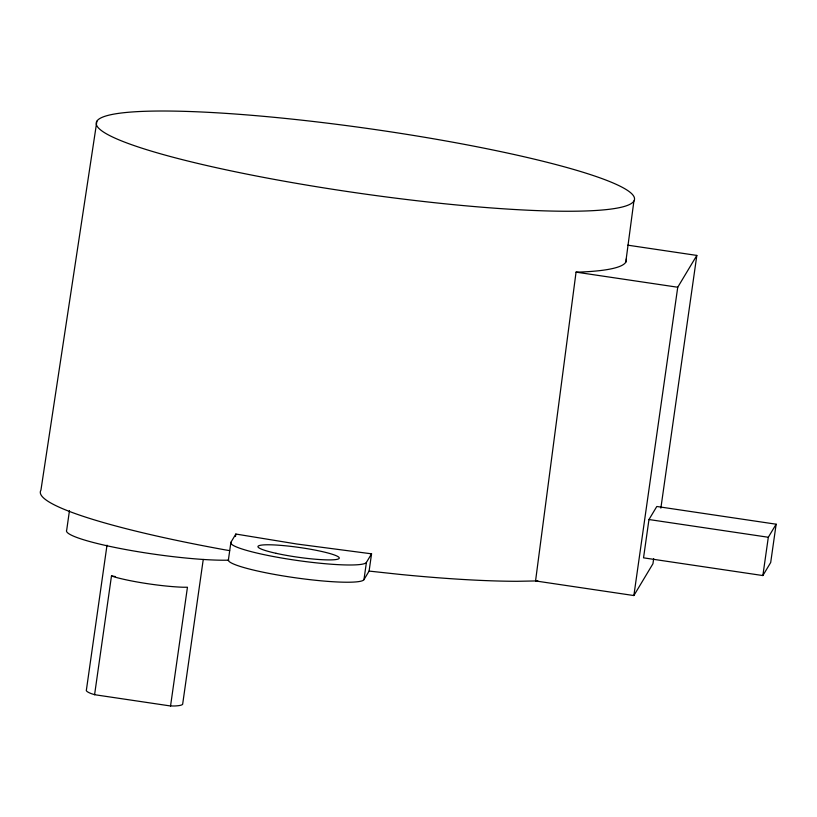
<?xml version="1.0" encoding="UTF-8"?>
<svg xmlns="http://www.w3.org/2000/svg" width="817" height="817" viewBox="0 0 817 817"><rect width="100%" height="100%" fill="white"/><g stroke="black" fill="none" stroke-linecap="round" stroke-linejoin="round"><path stroke-width="1.23" d="M626.261 259.02A272.367 32.721 8.1 0 1 580.601 272.041L576.056 272.132L535.554 580.948L633.869 595.552L652.946 563.75L653.671 558.695M625.771 262.196L633.91 201.023A271.806 32.649 8.1 0 0 246.897 114.911A271.806 32.649 8.1 0 0 215.361 167.475A271.806 32.649 8.1 0 0 633.91 201.023M69.465 510.615L66.688 530.162A90.799 10.907 8.1 0 0 125.45 549.494A90.799 10.907 8.1 0 0 228.77 560.166M107.007 545.153L86.408 689.926A48.714 5.852 8.1 0 0 91.218 693.602L94.588 694.695L170.549 705.98L174.572 705.98A48.714 5.852 8.1 0 0 182.651 704.213L203.249 559.441M94.588 694.695L111.48 575.965L115.217 576.516M170.549 705.98L187.45 587.239L183.141 587.239A48.714 5.852 8.1 0 1 115.085 577.129L111.48 575.965M230.905 542.284L228.454 559.512A68.587 8.241 8.1 0 0 291.618 577.241A68.587 8.241 8.1 0 0 363.963 579.641L369.1 571.083L371.561 553.824L296.837 544.02L235.847 534.042L230.905 542.284A68.587 8.241 8.1 0 0 294.069 560.002A68.587 8.241 8.1 0 0 366.414 562.413L371.561 553.824M363.963 579.641L366.414 562.413M633.869 595.552L677.742 287.237L696.83 255.425L627.783 245.171M648.974 519.53L643.53 557.837L762.864 575.556L770.697 562.504L776.15 524.208L656.807 506.479L648.974 519.53L768.317 537.259L776.15 524.208M660.861 508.143L696.83 255.425M762.864 575.556L768.317 537.259M235.5 536.503L235.847 534.042M96.876 121.253L40.932 490.159A275.217 33.068 8.1 0 0 224.634 549.78L229.638 550.638M537.892 580.907L517.294 581.296A275.217 33.068 8.1 0 1 399.83 574.392L369.1 571.083M576.056 272.132L677.742 287.237M276.023 553.303A41.013 4.922 8.1 0 0 339.178 558.358A41.013 4.922 8.1 0 0 280.782 545.368A41.013 4.922 8.1 0 0 276.023 553.303"/></g></svg>
